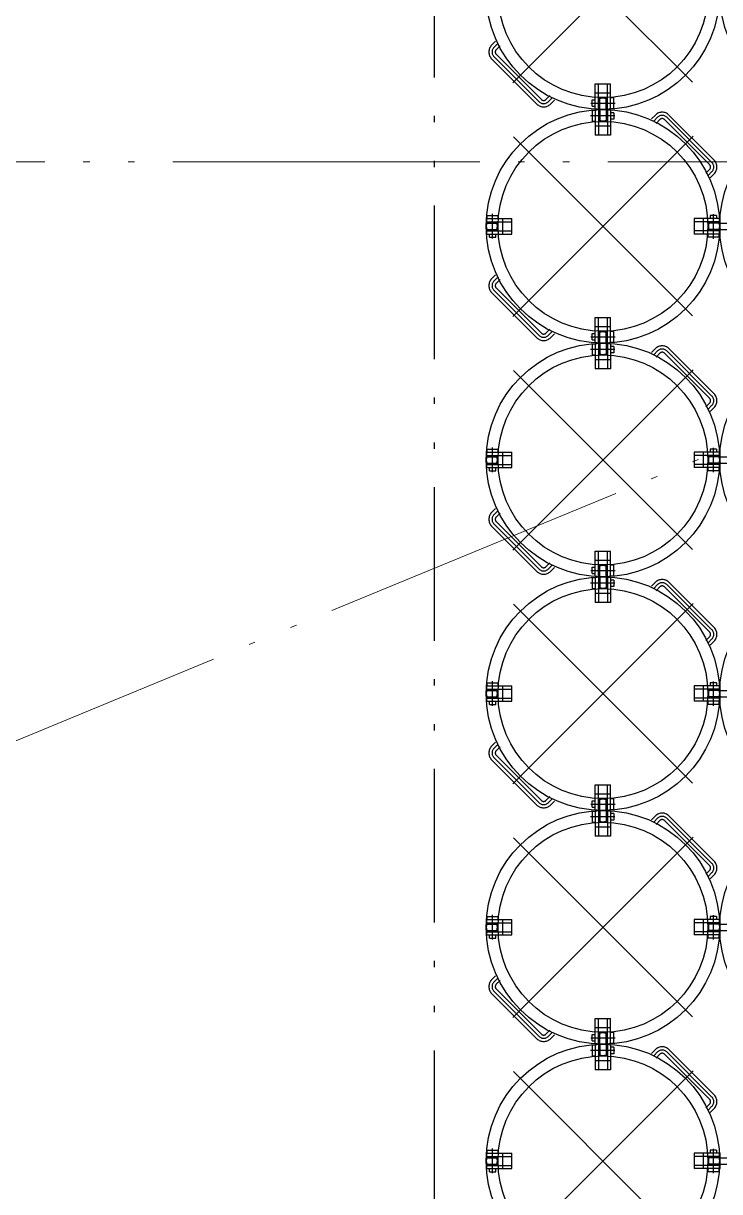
# Model space of a CAD drawing. Header units: millimetres. Extents: x 2185 to 8290, y 601 to 2456.
# Drawn here: x 6656.61 to 6667.5, y 1476.28 to 1494.53 of the extents above; entities that cross this region are included whole.
import ezdxf

# ---------------------------------------------------------------- set-up
doc = ezdxf.new("R2010")
doc.units = ezdxf.units.MM
for name, pattern in [('ACAD_ISO05W100', [33, 24, -3, 0, -3, 0, -3]), ('ACAD_ISO12W100', [21, 12, -3, 0, -3, 0, -3]), ('CENTER2', [28.575, 19.05, -3.175, 3.175, -3.175])]:
    doc.linetypes.add(name, pattern=pattern)
doc.layers.add('НОВЫЙ', color=7, linetype='Continuous')
doc.layers.add('ТХ', color=7, linetype='Continuous')
doc.layers.add('размеры', color=82, linetype='Continuous', lineweight=25)

msp = doc.modelspace()

# ---------------------------------------------------------------- linework, layer by layer
at = {"layer": 'НОВЫЙ', "color": 3, "linetype": 'CENTER2'}
for p, q in [((6664.265, 1493.598), (6667.085, 1496.417)), ((6667.073, 1493.61), (6664.277, 1496.406)), ((6664.265, 1489.948), (6667.085, 1492.767)), ((6667.073, 1489.96), (6664.277, 1492.756)), ((6664.265, 1486.298), (6667.085, 1489.117)), ((6667.073, 1486.31), (6664.277, 1489.106)), ((6664.265, 1482.648), (6667.085, 1485.467)), ((6667.073, 1482.66), (6664.277, 1485.456)), ((6664.265, 1478.998), (6667.085, 1481.817)), ((6667.073, 1479.01), (6664.277, 1481.806)), ((6664.265, 1475.348), (6667.085, 1478.167)), ((6667.073, 1475.36), (6664.277, 1478.156))]:
    msp.add_line(p, q, dxfattribs=at)
at = {"layer": 'НОВЫЙ', "color": 121, "linetype": 'CENTER2', "ltscale": 0.5}
for p, q in [((6663.935, 1494.187), (6663.996, 1494.249)), ((6663.971, 1494.152), (6664.032, 1494.213)), ((6664.006, 1494.117), (6664.067, 1494.178)), ((6664.642, 1493.268), (6663.935, 1493.975)), ((6664.678, 1493.304), (6663.971, 1494.011)), ((6664.713, 1493.339), (6664.006, 1494.046)), ((6664.784, 1493.339), (6664.845, 1493.4)), ((6664.819, 1493.304), (6664.88, 1493.365)), ((6664.854, 1493.268), (6664.916, 1493.329)), ((6666.495, 1493.097), (6666.434, 1493.036)), ((6666.53, 1493.062), (6666.469, 1493.001)), ((6667.379, 1492.355), (6666.672, 1493.062)), ((6667.414, 1492.39), (6666.707, 1493.097)), ((6666.566, 1493.026), (6666.505, 1492.965)), ((6667.344, 1492.319), (6666.636, 1493.026)), ((6667.344, 1492.249), (6667.282, 1492.187)), ((6667.379, 1492.213), (6667.318, 1492.152)), ((6667.414, 1492.178), (6667.353, 1492.117)), ((6663.935, 1490.537), (6663.996, 1490.599)), ((6663.971, 1490.502), (6664.032, 1490.563)), ((6664.006, 1490.467), (6664.067, 1490.528)), ((6664.642, 1489.618), (6663.935, 1490.325)), ((6664.678, 1489.654), (6663.971, 1490.361)), ((6664.713, 1489.689), (6664.006, 1490.396)), ((6664.784, 1489.689), (6664.845, 1489.75)), ((6664.819, 1489.654), (6664.88, 1489.715)), ((6664.854, 1489.618), (6664.916, 1489.679)), ((6666.495, 1489.447), (6666.434, 1489.386)), ((6666.53, 1489.412), (6666.469, 1489.351)), ((6667.379, 1488.705), (6666.672, 1489.412)), ((6667.414, 1488.74), (6666.707, 1489.447)), ((6666.566, 1489.376), (6666.505, 1489.315)), ((6667.344, 1488.669), (6666.636, 1489.376)), ((6667.344, 1488.599), (6667.282, 1488.537)), ((6667.379, 1488.563), (6667.318, 1488.502)), ((6667.414, 1488.528), (6667.353, 1488.467)), ((6663.935, 1486.887), (6663.996, 1486.949)), ((6663.971, 1486.852), (6664.032, 1486.913)), ((6664.006, 1486.817), (6664.067, 1486.878)), ((6664.642, 1485.968), (6663.935, 1486.675)), ((6664.678, 1486.004), (6663.971, 1486.711)), ((6664.713, 1486.039), (6664.006, 1486.746)), ((6664.784, 1486.039), (6664.845, 1486.1)), ((6664.819, 1486.004), (6664.88, 1486.065)), ((6664.854, 1485.968), (6664.916, 1486.029)), ((6666.495, 1485.797), (6666.434, 1485.736)), ((6666.53, 1485.762), (6666.469, 1485.701)), ((6667.379, 1485.055), (6666.672, 1485.762)), ((6667.414, 1485.09), (6666.707, 1485.797)), ((6666.566, 1485.726), (6666.505, 1485.665)), ((6667.344, 1485.019), (6666.636, 1485.726)), ((6667.344, 1484.949), (6667.282, 1484.887)), ((6667.379, 1484.913), (6667.318, 1484.852)), ((6667.414, 1484.878), (6667.353, 1484.817)), ((6663.935, 1483.237), (6663.996, 1483.299)), ((6663.971, 1483.202), (6664.032, 1483.263)), ((6664.006, 1483.167), (6664.067, 1483.228)), ((6664.642, 1482.318), (6663.935, 1483.025)), ((6664.678, 1482.354), (6663.971, 1483.061)), ((6664.713, 1482.389), (6664.006, 1483.096)), ((6664.784, 1482.389), (6664.845, 1482.45)), ((6664.819, 1482.354), (6664.88, 1482.415)), ((6664.854, 1482.318), (6664.916, 1482.379)), ((6666.495, 1482.147), (6666.434, 1482.086)), ((6666.53, 1482.112), (6666.469, 1482.051)), ((6667.379, 1481.405), (6666.672, 1482.112)), ((6667.414, 1481.44), (6666.707, 1482.147)), ((6666.566, 1482.076), (6666.505, 1482.015)), ((6667.344, 1481.369), (6666.636, 1482.076)), ((6667.344, 1481.299), (6667.282, 1481.237)), ((6667.379, 1481.263), (6667.318, 1481.202)), ((6667.414, 1481.228), (6667.353, 1481.167)), ((6663.935, 1479.587), (6663.996, 1479.649)), ((6663.971, 1479.552), (6664.032, 1479.613)), ((6664.006, 1479.517), (6664.067, 1479.578)), ((6664.642, 1478.668), (6663.935, 1479.375)), ((6664.678, 1478.704), (6663.971, 1479.411)), ((6664.713, 1478.739), (6664.006, 1479.446)), ((6664.784, 1478.739), (6664.845, 1478.8)), ((6664.819, 1478.704), (6664.88, 1478.765)), ((6664.854, 1478.668), (6664.916, 1478.729)), ((6666.495, 1478.497), (6666.434, 1478.436)), ((6666.53, 1478.462), (6666.469, 1478.401)), ((6667.379, 1477.755), (6666.672, 1478.462)), ((6667.414, 1477.79), (6666.707, 1478.497)), ((6666.566, 1478.426), (6666.505, 1478.365)), ((6667.344, 1477.719), (6666.636, 1478.426)), ((6667.344, 1477.649), (6667.282, 1477.587)), ((6667.379, 1477.613), (6667.318, 1477.552)), ((6667.414, 1477.578), (6667.353, 1477.517))]:
    msp.add_line(p, q, dxfattribs=at)
at = {"layer": 'НОВЫЙ', "color": 121, "linetype": 'CENTER2', "ltscale": 0.1}
for p, q in [((6665.486, 1493.283), (6665.868, 1493.283)), ((6665.863, 1493.083), (6665.482, 1493.083)), ((6663.95, 1491.169), (6663.95, 1491.551)), ((6667.4, 1491.546), (6667.4, 1491.165)), ((6665.486, 1489.633), (6665.868, 1489.633)), ((6665.863, 1489.433), (6665.482, 1489.433)), ((6663.95, 1487.519), (6663.95, 1487.901)), ((6667.4, 1487.896), (6667.4, 1487.515)), ((6665.486, 1485.983), (6665.868, 1485.983)), ((6665.863, 1485.783), (6665.482, 1485.783)), ((6663.95, 1483.869), (6663.95, 1484.251)), ((6667.4, 1484.246), (6667.4, 1483.865)), ((6665.486, 1482.333), (6665.868, 1482.333)), ((6665.863, 1482.133), (6665.482, 1482.133)), ((6663.95, 1480.219), (6663.95, 1480.601)), ((6667.4, 1480.596), (6667.4, 1480.215)), ((6665.486, 1478.683), (6665.868, 1478.683)), ((6665.863, 1478.483), (6665.482, 1478.483)), ((6663.95, 1476.569), (6663.95, 1476.951)), ((6667.4, 1476.946), (6667.4, 1476.565))]:
    msp.add_line(p, q, dxfattribs=at)
at = {"layer": 'НОВЫЙ', "color": 121, "linetype": 'CENTER2', "ltscale": 0.5}
for centre, radius, start, end in [((6664.041, 1494.081), 0.15, 135, 225), ((6664.041, 1494.081), 0.1, 135, 225), ((6664.041, 1494.081), 0.05, 135, 225), ((6664.748, 1493.374), 0.15, 225, 315), ((6664.748, 1493.374), 0.1, 225, 315), ((6664.748, 1493.374), 0.05, 225, 315), ((6666.601, 1492.991), 0.15, 45, 135), ((6666.601, 1492.991), 0.1, 45, 135), ((6666.601, 1492.991), 0.05, 45, 135), ((6667.308, 1492.284), 0.05, 315, 45), ((6667.308, 1492.284), 0.1, 315, 45), ((6667.308, 1492.284), 0.15, 315, 45), ((6664.041, 1490.431), 0.15, 135, 225), ((6664.041, 1490.431), 0.1, 135, 225), ((6664.041, 1490.431), 0.05, 135, 225), ((6664.748, 1489.724), 0.15, 225, 315), ((6664.748, 1489.724), 0.1, 225, 315), ((6664.748, 1489.724), 0.05, 225, 315), ((6666.601, 1489.341), 0.15, 45, 135), ((6666.601, 1489.341), 0.1, 45, 135), ((6666.601, 1489.341), 0.05, 45, 135), ((6667.308, 1488.634), 0.05, 315, 45), ((6667.308, 1488.634), 0.1, 315, 45), ((6667.308, 1488.634), 0.15, 315, 45), ((6664.041, 1486.781), 0.15, 135, 225), ((6664.041, 1486.781), 0.1, 135, 225), ((6664.041, 1486.781), 0.05, 135, 225), ((6664.748, 1486.074), 0.15, 225, 315), ((6664.748, 1486.074), 0.1, 225, 315), ((6664.748, 1486.074), 0.05, 225, 315), ((6666.601, 1485.691), 0.15, 45, 135), ((6666.601, 1485.691), 0.1, 45, 135), ((6666.601, 1485.691), 0.05, 45, 135), ((6667.308, 1484.984), 0.05, 315, 45), ((6667.308, 1484.984), 0.1, 315, 45), ((6667.308, 1484.984), 0.15, 315, 45), ((6664.041, 1483.131), 0.15, 135, 225), ((6664.041, 1483.131), 0.1, 135, 225), ((6664.041, 1483.131), 0.05, 135, 225), ((6664.748, 1482.424), 0.15, 225, 315), ((6664.748, 1482.424), 0.1, 225, 315), ((6664.748, 1482.424), 0.05, 225, 315), ((6666.601, 1482.041), 0.15, 45, 135), ((6666.601, 1482.041), 0.1, 45, 135), ((6666.601, 1482.041), 0.05, 45, 135), ((6667.308, 1481.334), 0.05, 315, 45), ((6667.308, 1481.334), 0.1, 315, 45), ((6667.308, 1481.334), 0.15, 315, 45), ((6664.041, 1479.481), 0.15, 135, 225), ((6664.041, 1479.481), 0.1, 135, 225), ((6664.041, 1479.481), 0.05, 135, 225), ((6664.748, 1478.774), 0.15, 225, 315), ((6664.748, 1478.774), 0.1, 225, 315), ((6664.748, 1478.774), 0.05, 225, 315), ((6666.601, 1478.391), 0.15, 45, 135), ((6666.601, 1478.391), 0.1, 45, 135), ((6666.601, 1478.391), 0.05, 45, 135), ((6667.308, 1477.684), 0.05, 315, 45), ((6667.308, 1477.684), 0.1, 315, 45), ((6667.308, 1477.684), 0.15, 315, 45)]:
    msp.add_arc(centre, radius, start, end, dxfattribs=at)
at = {"layer": 'размеры', "color": 3, "linetype": 'ACAD_ISO05W100', "lineweight": 5, "ltscale": 0.2}
for p, q in [((6590.95, 1492.363), (6678.45, 1492.363)), ((6678.45, 1492.363), (6590.95, 1456.333))]:
    msp.add_line(p, q, dxfattribs=at)
at = {"layer": 'ТХ', "color": 3, "linetype": 'ACAD_ISO12W100', "ltscale": 0.2}
msp.add_line((6663.038, 1500.483), (6663.038, 1456.183), dxfattribs=at)
at = {"layer": 'ТХ', "color": 121, "ltscale": 0.6}
for p, q in [((6665.555, 1493.583), (6665.795, 1493.583)), ((6665.555, 1493.187), (6665.555, 1493.583)), ((6665.605, 1493.184), (6665.605, 1493.583)), ((6665.745, 1493.184), (6665.745, 1493.583)), ((6665.795, 1493.187), (6665.795, 1493.583)), ((6665.555, 1493.443), (6665.795, 1493.443)), ((6665.505, 1493.333), (6665.555, 1493.333)), ((6665.505, 1493.233), (6665.505, 1493.333)), ((6665.505, 1493.233), (6665.555, 1493.233)), ((6665.625, 1493.368), (6665.725, 1493.368)), ((6665.625, 1493.183), (6665.625, 1493.368)), ((6665.725, 1493.183), (6665.725, 1493.368)), ((6665.725, 1493.22), (6665.745, 1493.22)), ((6665.795, 1493.369), (6665.845, 1493.369)), ((6665.845, 1493.197), (6665.845, 1493.369)), ((6665.505, 1493.169), (6665.505, 1492.997)), ((6665.555, 1493.169), (6665.505, 1493.169)), ((6665.555, 1493.179), (6665.555, 1492.783)), ((6665.605, 1493.181), (6665.605, 1492.783)), ((6665.625, 1493.145), (6665.605, 1493.145)), ((6665.625, 1493.183), (6665.625, 1492.998)), ((6665.725, 1493.183), (6665.725, 1492.998)), ((6665.745, 1493.181), (6665.745, 1492.783)), ((6665.795, 1493.197), (6665.845, 1493.197)), ((6665.795, 1493.179), (6665.795, 1492.783)), ((6665.845, 1493.133), (6665.795, 1493.133)), ((6665.845, 1493.033), (6665.795, 1493.033)), ((6665.845, 1493.133), (6665.845, 1493.033)), ((6665.555, 1492.997), (6665.505, 1492.997)), ((6665.795, 1492.923), (6665.555, 1492.923)), ((6665.725, 1492.998), (6665.625, 1492.998)), ((6665.795, 1492.783), (6665.555, 1492.783)), ((6663.85, 1491.408), (6664.035, 1491.408)), ((6663.851, 1491.428), (6664.25, 1491.428)), ((6663.854, 1491.478), (6664.25, 1491.478)), ((6663.864, 1491.528), (6664.036, 1491.528)), ((6663.864, 1491.478), (6663.864, 1491.528)), ((6663.887, 1491.408), (6663.887, 1491.428)), ((6664.035, 1491.308), (6664.035, 1491.408)), ((6664.036, 1491.478), (6664.036, 1491.528)), ((6664.11, 1491.238), (6664.11, 1491.478)), ((6664.25, 1491.238), (6664.25, 1491.478)), ((6667.1, 1491.478), (6667.1, 1491.238)), ((6667.496, 1491.478), (6667.1, 1491.478)), ((6667.498, 1491.428), (6667.1, 1491.428)), ((6667.24, 1491.478), (6667.24, 1491.238)), ((6667.315, 1491.408), (6667.315, 1491.308)), ((6667.5, 1491.408), (6667.315, 1491.408)), ((6667.35, 1491.528), (6667.35, 1491.478)), ((6667.45, 1491.528), (6667.35, 1491.528)), ((6667.45, 1491.528), (6667.45, 1491.478)), ((6667.5, 1491.408), (6667.685, 1491.408)), ((6663.85, 1491.308), (6664.035, 1491.308)), ((6663.851, 1491.288), (6664.25, 1491.288)), ((6663.854, 1491.238), (6664.25, 1491.238)), ((6663.9, 1491.188), (6663.9, 1491.238)), ((6664, 1491.188), (6664, 1491.238)), ((6667.498, 1491.288), (6667.1, 1491.288)), ((6667.496, 1491.238), (6667.1, 1491.238)), ((6667.314, 1491.238), (6667.314, 1491.188)), ((6667.5, 1491.308), (6667.315, 1491.308)), ((6667.462, 1491.308), (6667.462, 1491.288)), ((6667.486, 1491.238), (6667.486, 1491.188)), ((6667.5, 1491.308), (6667.685, 1491.308)), ((6663.9, 1491.188), (6664, 1491.188)), ((6667.486, 1491.188), (6667.314, 1491.188)), ((6665.555, 1489.933), (6665.795, 1489.933)), ((6665.555, 1489.537), (6665.555, 1489.933)), ((6665.605, 1489.534), (6665.605, 1489.933)), ((6665.745, 1489.534), (6665.745, 1489.933)), ((6665.795, 1489.537), (6665.795, 1489.933)), ((6665.555, 1489.793), (6665.795, 1489.793)), ((6665.505, 1489.683), (6665.555, 1489.683)), ((6665.505, 1489.583), (6665.505, 1489.683)), ((6665.505, 1489.583), (6665.555, 1489.583)), ((6665.625, 1489.718), (6665.725, 1489.718)), ((6665.625, 1489.533), (6665.625, 1489.718)), ((6665.725, 1489.533), (6665.725, 1489.718)), ((6665.725, 1489.57), (6665.745, 1489.57)), ((6665.795, 1489.719), (6665.845, 1489.719)), ((6665.845, 1489.547), (6665.845, 1489.719)), ((6665.505, 1489.519), (6665.505, 1489.347)), ((6665.555, 1489.519), (6665.505, 1489.519)), ((6665.555, 1489.529), (6665.555, 1489.133)), ((6665.605, 1489.531), (6665.605, 1489.133)), ((6665.625, 1489.495), (6665.605, 1489.495)), ((6665.625, 1489.533), (6665.625, 1489.348)), ((6665.725, 1489.533), (6665.725, 1489.348)), ((6665.745, 1489.531), (6665.745, 1489.133)), ((6665.795, 1489.547), (6665.845, 1489.547)), ((6665.795, 1489.529), (6665.795, 1489.133)), ((6665.845, 1489.483), (6665.795, 1489.483)), ((6665.845, 1489.383), (6665.795, 1489.383)), ((6665.845, 1489.483), (6665.845, 1489.383)), ((6665.555, 1489.347), (6665.505, 1489.347)), ((6665.795, 1489.273), (6665.555, 1489.273)), ((6665.725, 1489.348), (6665.625, 1489.348)), ((6665.795, 1489.133), (6665.555, 1489.133)), ((6663.85, 1487.758), (6664.035, 1487.758)), ((6663.851, 1487.778), (6664.25, 1487.778)), ((6663.854, 1487.828), (6664.25, 1487.828)), ((6663.864, 1487.878), (6664.036, 1487.878)), ((6663.864, 1487.828), (6663.864, 1487.878)), ((6663.887, 1487.758), (6663.887, 1487.778)), ((6664.035, 1487.658), (6664.035, 1487.758)), ((6664.036, 1487.828), (6664.036, 1487.878)), ((6664.11, 1487.588), (6664.11, 1487.828)), ((6664.25, 1487.588), (6664.25, 1487.828)), ((6667.1, 1487.828), (6667.1, 1487.588)), ((6667.496, 1487.828), (6667.1, 1487.828)), ((6667.498, 1487.778), (6667.1, 1487.778)), ((6667.24, 1487.828), (6667.24, 1487.588)), ((6667.315, 1487.758), (6667.315, 1487.658)), ((6667.5, 1487.758), (6667.315, 1487.758)), ((6667.35, 1487.878), (6667.35, 1487.828)), ((6667.45, 1487.878), (6667.35, 1487.878)), ((6667.45, 1487.878), (6667.45, 1487.828)), ((6667.5, 1487.758), (6667.685, 1487.758)), ((6663.85, 1487.658), (6664.035, 1487.658)), ((6663.851, 1487.638), (6664.25, 1487.638)), ((6663.854, 1487.588), (6664.25, 1487.588)), ((6663.9, 1487.538), (6663.9, 1487.588)), ((6664, 1487.538), (6664, 1487.588)), ((6667.498, 1487.638), (6667.1, 1487.638)), ((6667.496, 1487.588), (6667.1, 1487.588)), ((6667.314, 1487.588), (6667.314, 1487.538)), ((6667.5, 1487.658), (6667.315, 1487.658)), ((6667.462, 1487.658), (6667.462, 1487.638)), ((6667.486, 1487.588), (6667.486, 1487.538)), ((6667.5, 1487.658), (6667.685, 1487.658)), ((6663.9, 1487.538), (6664, 1487.538)), ((6667.486, 1487.538), (6667.314, 1487.538)), ((6665.555, 1486.283), (6665.795, 1486.283)), ((6665.555, 1485.887), (6665.555, 1486.283)), ((6665.605, 1485.884), (6665.605, 1486.283)), ((6665.745, 1485.884), (6665.745, 1486.283)), ((6665.795, 1485.887), (6665.795, 1486.283)), ((6665.555, 1486.143), (6665.795, 1486.143)), ((6665.505, 1486.033), (6665.555, 1486.033)), ((6665.505, 1485.933), (6665.505, 1486.033)), ((6665.505, 1485.933), (6665.555, 1485.933)), ((6665.625, 1486.068), (6665.725, 1486.068)), ((6665.625, 1485.883), (6665.625, 1486.068)), ((6665.725, 1485.883), (6665.725, 1486.068)), ((6665.725, 1485.92), (6665.745, 1485.92)), ((6665.795, 1486.069), (6665.845, 1486.069)), ((6665.845, 1485.897), (6665.845, 1486.069)), ((6665.505, 1485.869), (6665.505, 1485.697)), ((6665.555, 1485.869), (6665.505, 1485.869)), ((6665.555, 1485.879), (6665.555, 1485.483)), ((6665.605, 1485.881), (6665.605, 1485.483)), ((6665.625, 1485.845), (6665.605, 1485.845)), ((6665.625, 1485.883), (6665.625, 1485.698)), ((6665.725, 1485.883), (6665.725, 1485.698)), ((6665.745, 1485.881), (6665.745, 1485.483)), ((6665.795, 1485.897), (6665.845, 1485.897)), ((6665.795, 1485.879), (6665.795, 1485.483)), ((6665.845, 1485.833), (6665.795, 1485.833)), ((6665.845, 1485.733), (6665.795, 1485.733)), ((6665.845, 1485.833), (6665.845, 1485.733)), ((6665.555, 1485.697), (6665.505, 1485.697)), ((6665.795, 1485.623), (6665.555, 1485.623)), ((6665.725, 1485.698), (6665.625, 1485.698)), ((6665.795, 1485.483), (6665.555, 1485.483)), ((6663.85, 1484.108), (6664.035, 1484.108)), ((6663.851, 1484.128), (6664.25, 1484.128)), ((6663.854, 1484.178), (6664.25, 1484.178)), ((6663.864, 1484.228), (6664.036, 1484.228)), ((6663.864, 1484.178), (6663.864, 1484.228)), ((6663.887, 1484.108), (6663.887, 1484.128)), ((6664.035, 1484.008), (6664.035, 1484.108)), ((6664.036, 1484.178), (6664.036, 1484.228)), ((6664.11, 1483.938), (6664.11, 1484.178)), ((6664.25, 1483.938), (6664.25, 1484.178)), ((6667.1, 1484.178), (6667.1, 1483.938)), ((6667.496, 1484.178), (6667.1, 1484.178)), ((6667.498, 1484.128), (6667.1, 1484.128)), ((6667.24, 1484.178), (6667.24, 1483.938)), ((6667.315, 1484.108), (6667.315, 1484.008)), ((6667.5, 1484.108), (6667.315, 1484.108)), ((6667.35, 1484.228), (6667.35, 1484.178)), ((6667.45, 1484.228), (6667.35, 1484.228)), ((6667.45, 1484.228), (6667.45, 1484.178)), ((6667.5, 1484.108), (6667.685, 1484.108)), ((6663.85, 1484.008), (6664.035, 1484.008)), ((6663.851, 1483.988), (6664.25, 1483.988)), ((6663.854, 1483.938), (6664.25, 1483.938)), ((6663.9, 1483.888), (6663.9, 1483.938)), ((6664, 1483.888), (6664, 1483.938)), ((6667.498, 1483.988), (6667.1, 1483.988)), ((6667.496, 1483.938), (6667.1, 1483.938)), ((6667.314, 1483.938), (6667.314, 1483.888)), ((6667.5, 1484.008), (6667.315, 1484.008)), ((6667.462, 1484.008), (6667.462, 1483.988)), ((6667.486, 1483.938), (6667.486, 1483.888)), ((6667.5, 1484.008), (6667.685, 1484.008)), ((6663.9, 1483.888), (6664, 1483.888)), ((6667.486, 1483.888), (6667.314, 1483.888)), ((6665.555, 1482.633), (6665.795, 1482.633)), ((6665.555, 1482.237), (6665.555, 1482.633)), ((6665.605, 1482.234), (6665.605, 1482.633)), ((6665.745, 1482.234), (6665.745, 1482.633)), ((6665.795, 1482.237), (6665.795, 1482.633)), ((6665.555, 1482.493), (6665.795, 1482.493)), ((6665.505, 1482.383), (6665.555, 1482.383)), ((6665.505, 1482.283), (6665.505, 1482.383)), ((6665.505, 1482.283), (6665.555, 1482.283)), ((6665.625, 1482.418), (6665.725, 1482.418)), ((6665.625, 1482.233), (6665.625, 1482.418)), ((6665.725, 1482.233), (6665.725, 1482.418)), ((6665.725, 1482.27), (6665.745, 1482.27)), ((6665.795, 1482.419), (6665.845, 1482.419)), ((6665.845, 1482.247), (6665.845, 1482.419)), ((6665.505, 1482.219), (6665.505, 1482.047)), ((6665.555, 1482.219), (6665.505, 1482.219)), ((6665.555, 1482.229), (6665.555, 1481.833)), ((6665.605, 1482.231), (6665.605, 1481.833)), ((6665.625, 1482.195), (6665.605, 1482.195)), ((6665.625, 1482.233), (6665.625, 1482.048)), ((6665.725, 1482.233), (6665.725, 1482.048)), ((6665.745, 1482.231), (6665.745, 1481.833)), ((6665.795, 1482.247), (6665.845, 1482.247)), ((6665.795, 1482.229), (6665.795, 1481.833)), ((6665.845, 1482.183), (6665.795, 1482.183)), ((6665.845, 1482.083), (6665.795, 1482.083)), ((6665.845, 1482.183), (6665.845, 1482.083)), ((6665.555, 1482.047), (6665.505, 1482.047)), ((6665.795, 1481.973), (6665.555, 1481.973)), ((6665.725, 1482.048), (6665.625, 1482.048)), ((6665.795, 1481.833), (6665.555, 1481.833)), ((6663.85, 1480.458), (6664.035, 1480.458)), ((6663.851, 1480.478), (6664.25, 1480.478)), ((6663.854, 1480.528), (6664.25, 1480.528)), ((6663.864, 1480.578), (6664.036, 1480.578)), ((6663.864, 1480.528), (6663.864, 1480.578)), ((6663.887, 1480.458), (6663.887, 1480.478)), ((6664.035, 1480.358), (6664.035, 1480.458)), ((6664.036, 1480.528), (6664.036, 1480.578)), ((6664.11, 1480.288), (6664.11, 1480.528)), ((6664.25, 1480.288), (6664.25, 1480.528)), ((6667.1, 1480.528), (6667.1, 1480.288)), ((6667.496, 1480.528), (6667.1, 1480.528)), ((6667.498, 1480.478), (6667.1, 1480.478)), ((6667.24, 1480.528), (6667.24, 1480.288)), ((6667.315, 1480.458), (6667.315, 1480.358)), ((6667.5, 1480.458), (6667.315, 1480.458)), ((6667.35, 1480.578), (6667.35, 1480.528)), ((6667.45, 1480.578), (6667.35, 1480.578)), ((6667.45, 1480.578), (6667.45, 1480.528)), ((6667.5, 1480.458), (6667.685, 1480.458)), ((6663.85, 1480.358), (6664.035, 1480.358)), ((6663.851, 1480.338), (6664.25, 1480.338)), ((6663.854, 1480.288), (6664.25, 1480.288)), ((6663.9, 1480.238), (6663.9, 1480.288)), ((6664, 1480.238), (6664, 1480.288)), ((6667.498, 1480.338), (6667.1, 1480.338)), ((6667.496, 1480.288), (6667.1, 1480.288)), ((6667.314, 1480.288), (6667.314, 1480.238)), ((6667.5, 1480.358), (6667.315, 1480.358)), ((6667.462, 1480.358), (6667.462, 1480.338)), ((6667.486, 1480.288), (6667.486, 1480.238)), ((6667.5, 1480.358), (6667.685, 1480.358)), ((6663.9, 1480.238), (6664, 1480.238)), ((6667.486, 1480.238), (6667.314, 1480.238)), ((6665.555, 1478.983), (6665.795, 1478.983)), ((6665.555, 1478.587), (6665.555, 1478.983)), ((6665.605, 1478.584), (6665.605, 1478.983)), ((6665.745, 1478.584), (6665.745, 1478.983)), ((6665.795, 1478.587), (6665.795, 1478.983)), ((6665.555, 1478.843), (6665.795, 1478.843)), ((6665.505, 1478.733), (6665.555, 1478.733)), ((6665.505, 1478.633), (6665.505, 1478.733)), ((6665.505, 1478.633), (6665.555, 1478.633)), ((6665.625, 1478.768), (6665.725, 1478.768)), ((6665.625, 1478.583), (6665.625, 1478.768)), ((6665.725, 1478.583), (6665.725, 1478.768)), ((6665.725, 1478.62), (6665.745, 1478.62)), ((6665.795, 1478.769), (6665.845, 1478.769)), ((6665.845, 1478.597), (6665.845, 1478.769)), ((6665.505, 1478.569), (6665.505, 1478.397)), ((6665.555, 1478.569), (6665.505, 1478.569)), ((6665.555, 1478.579), (6665.555, 1478.183)), ((6665.605, 1478.581), (6665.605, 1478.183)), ((6665.625, 1478.545), (6665.605, 1478.545)), ((6665.625, 1478.583), (6665.625, 1478.398)), ((6665.725, 1478.583), (6665.725, 1478.398)), ((6665.745, 1478.581), (6665.745, 1478.183)), ((6665.795, 1478.597), (6665.845, 1478.597)), ((6665.795, 1478.579), (6665.795, 1478.183)), ((6665.845, 1478.533), (6665.795, 1478.533)), ((6665.845, 1478.433), (6665.795, 1478.433)), ((6665.845, 1478.533), (6665.845, 1478.433)), ((6665.555, 1478.397), (6665.505, 1478.397)), ((6665.795, 1478.323), (6665.555, 1478.323)), ((6665.725, 1478.398), (6665.625, 1478.398)), ((6665.795, 1478.183), (6665.555, 1478.183)), ((6663.85, 1476.808), (6664.035, 1476.808)), ((6663.851, 1476.828), (6664.25, 1476.828)), ((6663.854, 1476.878), (6664.25, 1476.878)), ((6663.864, 1476.928), (6664.036, 1476.928)), ((6663.864, 1476.878), (6663.864, 1476.928)), ((6663.887, 1476.808), (6663.887, 1476.828)), ((6664.035, 1476.708), (6664.035, 1476.808)), ((6664.036, 1476.878), (6664.036, 1476.928)), ((6664.11, 1476.638), (6664.11, 1476.878)), ((6664.25, 1476.638), (6664.25, 1476.878)), ((6667.1, 1476.878), (6667.1, 1476.638)), ((6667.496, 1476.878), (6667.1, 1476.878)), ((6667.498, 1476.828), (6667.1, 1476.828)), ((6667.24, 1476.878), (6667.24, 1476.638)), ((6667.315, 1476.808), (6667.315, 1476.708)), ((6667.5, 1476.808), (6667.315, 1476.808)), ((6667.35, 1476.928), (6667.35, 1476.878)), ((6667.45, 1476.928), (6667.35, 1476.928)), ((6667.45, 1476.928), (6667.45, 1476.878)), ((6667.5, 1476.808), (6667.685, 1476.808)), ((6663.85, 1476.708), (6664.035, 1476.708)), ((6663.851, 1476.688), (6664.25, 1476.688)), ((6663.854, 1476.638), (6664.25, 1476.638)), ((6663.9, 1476.588), (6663.9, 1476.638)), ((6664, 1476.588), (6664, 1476.638)), ((6667.498, 1476.688), (6667.1, 1476.688)), ((6667.496, 1476.638), (6667.1, 1476.638)), ((6667.314, 1476.638), (6667.314, 1476.588)), ((6667.5, 1476.708), (6667.315, 1476.708)), ((6667.462, 1476.708), (6667.462, 1476.688)), ((6667.486, 1476.638), (6667.486, 1476.588)), ((6667.5, 1476.708), (6667.685, 1476.708)), ((6663.9, 1476.588), (6664, 1476.588)), ((6667.486, 1476.588), (6667.314, 1476.588))]:
    msp.add_line(p, q, dxfattribs=at)
for centre, radius in [((6665.675, 1495.008), 1.825), ((6669.325, 1495.008), 1.825), ((6665.675, 1495.008), 1.64), ((6665.675, 1491.358), 1.825), ((6669.325, 1491.358), 1.825), ((6665.675, 1491.358), 1.64), ((6665.675, 1487.708), 1.825), ((6669.325, 1487.708), 1.825), ((6665.675, 1487.708), 1.64), ((6665.675, 1484.058), 1.825), ((6669.325, 1484.058), 1.825), ((6665.675, 1484.058), 1.64), ((6665.675, 1480.408), 1.825), ((6669.325, 1480.408), 1.825), ((6665.675, 1480.408), 1.64), ((6665.675, 1476.758), 1.825), ((6665.675, 1476.758), 1.64)]:
    msp.add_circle(centre, radius, dxfattribs=at)
for centre, radius, start, end in [((6665.675, 1493.229), 0.13, 67.3801, 112.6199), ((6665.675, 1495.008), 1.825, 266.2299, 273.7701), ((6665.675, 1491.358), 1.825, 86.2299, 93.7701), ((6665.675, 1493.313), 0.13, 247.3801, 292.6199), ((6665.675, 1493.053), 0.13, 67.3801, 112.6199), ((6665.675, 1493.136), 0.13, 247.3801, 292.6199), ((6665.675, 1491.358), 1.825, 176.2299, 183.7701), ((6663.98, 1491.358), 0.13, 157.3801, 202.6199), ((6663.896, 1491.358), 0.13, 337.3801, 22.6199), ((6667.453, 1491.358), 0.13, 157.3801, 202.6199), ((6667.37, 1491.358), 0.13, 337.3801, 22.6199), ((6665.675, 1491.358), 1.825, 356.2299, 3.7701), ((6669.325, 1491.358), 1.825, 176.2299, 183.7701), ((6667.63, 1491.358), 0.13, 157.3801, 202.6199), ((6665.675, 1489.579), 0.13, 67.3801, 112.6199), ((6665.675, 1491.358), 1.825, 266.2299, 273.7701), ((6665.675, 1487.708), 1.825, 86.2299, 93.7701), ((6665.675, 1489.663), 0.13, 247.3801, 292.6199), ((6665.675, 1489.403), 0.13, 67.3801, 112.6199), ((6665.675, 1489.486), 0.13, 247.3801, 292.6199), ((6665.675, 1487.708), 1.825, 176.2299, 183.7701), ((6663.98, 1487.708), 0.13, 157.3801, 202.6199), ((6663.896, 1487.708), 0.13, 337.3801, 22.6199), ((6667.453, 1487.708), 0.13, 157.3801, 202.6199), ((6667.37, 1487.708), 0.13, 337.3801, 22.6199), ((6665.675, 1487.708), 1.825, 356.2299, 3.7701), ((6669.325, 1487.708), 1.825, 176.2299, 183.7701), ((6667.63, 1487.708), 0.13, 157.3801, 202.6199), ((6665.675, 1485.929), 0.13, 67.3801, 112.6199), ((6665.675, 1487.708), 1.825, 266.2299, 273.7701), ((6665.675, 1484.058), 1.825, 86.2299, 93.7701), ((6665.675, 1486.013), 0.13, 247.3801, 292.6199), ((6665.675, 1485.753), 0.13, 67.3801, 112.6199), ((6665.675, 1485.836), 0.13, 247.3801, 292.6199), ((6665.675, 1484.058), 1.825, 176.2299, 183.7701), ((6663.98, 1484.058), 0.13, 157.3801, 202.6199), ((6663.896, 1484.058), 0.13, 337.3801, 22.6199), ((6667.453, 1484.058), 0.13, 157.3801, 202.6199), ((6667.37, 1484.058), 0.13, 337.3801, 22.6199), ((6665.675, 1484.058), 1.825, 356.2299, 3.7701), ((6669.325, 1484.058), 1.825, 176.2299, 183.7701), ((6667.63, 1484.058), 0.13, 157.3801, 202.6199), ((6665.675, 1482.279), 0.13, 67.3801, 112.6199), ((6665.675, 1484.058), 1.825, 266.2299, 273.7701), ((6665.675, 1480.408), 1.825, 86.2299, 93.7701), ((6665.675, 1482.363), 0.13, 247.3801, 292.6199), ((6665.675, 1482.103), 0.13, 67.3801, 112.6199), ((6665.675, 1482.186), 0.13, 247.3801, 292.6199), ((6665.675, 1480.408), 1.825, 176.2299, 183.7701), ((6663.98, 1480.408), 0.13, 157.3801, 202.6199), ((6663.896, 1480.408), 0.13, 337.3801, 22.6199), ((6667.453, 1480.408), 0.13, 157.3801, 202.6199), ((6667.37, 1480.408), 0.13, 337.3801, 22.6199), ((6665.675, 1480.408), 1.825, 356.2299, 3.7701), ((6669.325, 1480.408), 1.825, 176.2299, 183.7701), ((6667.63, 1480.408), 0.13, 157.3801, 202.6199), ((6665.675, 1478.629), 0.13, 67.3801, 112.6199), ((6665.675, 1480.408), 1.825, 266.2299, 273.7701), ((6665.675, 1476.758), 1.825, 86.2299, 93.7701), ((6665.675, 1478.713), 0.13, 247.3801, 292.6199), ((6665.675, 1478.453), 0.13, 67.3801, 112.6199), ((6665.675, 1478.536), 0.13, 247.3801, 292.6199), ((6665.675, 1476.758), 1.825, 176.2299, 183.7701), ((6663.98, 1476.758), 0.13, 157.3801, 202.6199), ((6663.896, 1476.758), 0.13, 337.3801, 22.6199), ((6667.453, 1476.758), 0.13, 157.3801, 202.6199), ((6667.37, 1476.758), 0.13, 337.3801, 22.6199), ((6665.675, 1476.758), 1.825, 356.2299, 3.7701), ((6669.325, 1476.758), 1.825, 176.2299, 183.7701)]:
    msp.add_arc(centre, radius, start, end, dxfattribs=at)

doc.saveas('drawing.dxf')
